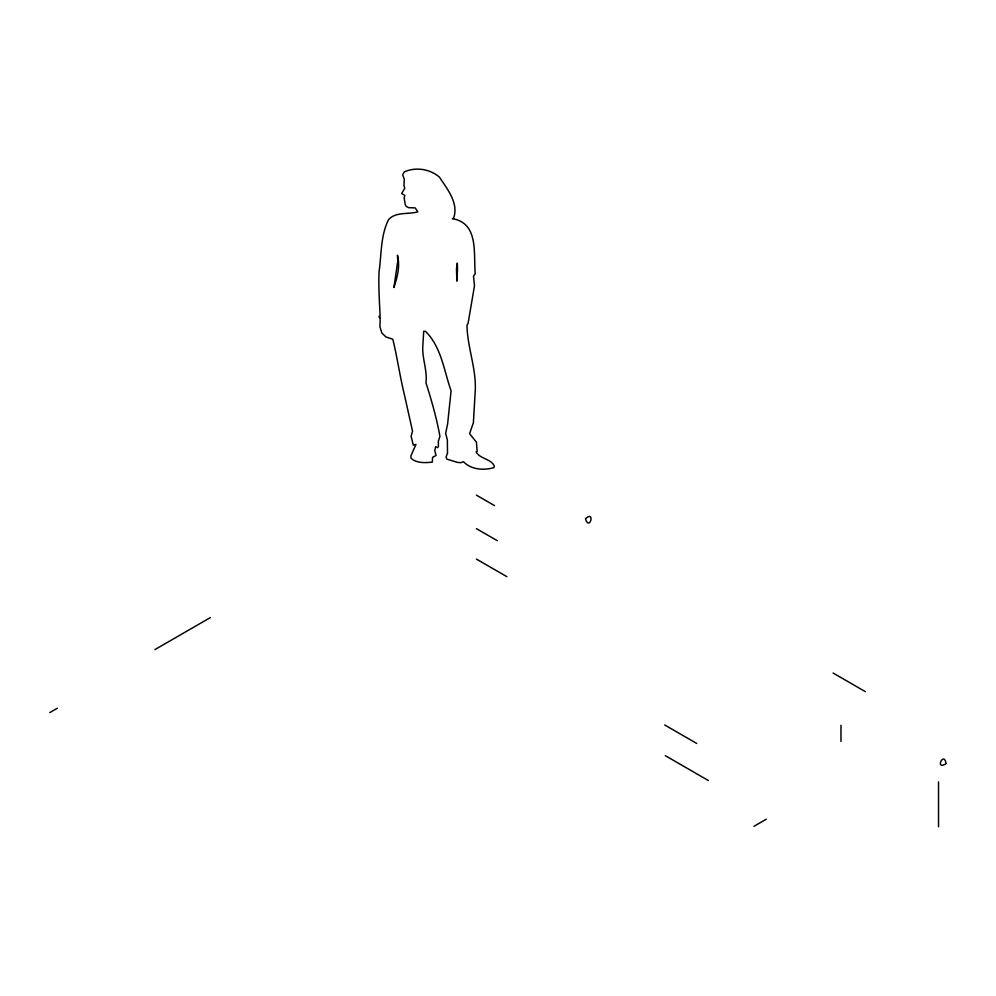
<?xml version="1.0" encoding="UTF-8"?>
<svg xmlns="http://www.w3.org/2000/svg" width="996" height="996" viewBox="0 0 996 996"><rect width="100%" height="100%" fill="white"/><g stroke="black" fill="none" stroke-linecap="round" stroke-linejoin="round"><path stroke-width="1.49" d="M447.503 453.168L447.353 439.983L445.648 433.248L447.615 423.985L451.088 390.843C443.955 370.761 441.452 347.031 425.504 331.357L423.711 331.257L422.74 347.193C422.366 359.257 427.446 370.749 425.964 382.8C431.529 400.243 436.609 418.021 439.921 436.36L438.352 441.24L438.402 446.594L437.468 447.652L435.663 446.669L434.779 450.565L436.074 455.446L432.563 457.351L432.301 462.144C425.28 462.841 416.241 463.414 410.962 458.11L410.962 455.682L415.979 444.453L413.29 445.15L411.087 436.148L412.531 431.144L404.289 394.254C399.844 376.139 397.329 357.564 392.81 339.238L386.025 336.972L381.929 333.1L379.974 327.024L380.186 317.438L379.389 317.587L379.028 316.342L380.123 316.081C379.464 301.477 378.356 286.126 379.078 271.422C381.605 254.179 380.497 235.517 388.614 219.543C395.823 211.55 408.435 214.588 417.822 211.849L415.158 207.89L408.621 207.678L406.268 206.396L405.223 204.466L404.164 197.793L404.837 195.428L401.662 193.548L404.725 188.331L403.94 185.044L404.314 179.23L402.683 174.848L404.214 171.997C415.506 166.656 429.998 168.946 439.423 177.139C447.241 188.991 459.168 203.508 453.466 218.398L452.383 218.659C479.151 223.253 473.287 253.719 475.279 273.651L473.498 276.228L474.494 285.765L468.095 323.327L466.987 325.281C467.348 348.065 477.059 370.126 475.104 393.121L473.399 422.69L469.589 433.658L476.412 442.174L477.184 451.4L476.051 451.823C480.022 459.131 490.941 458.633 494.265 465.941L493.954 467.61C483.882 470.598 470.971 469.739 463.538 461.721L460.936 462.692L457.264 462.343L446.93 459.156L446.071 457.164L447.478 453.192M585.486 518.866C589.545 531.74 595.533 510.052 585.598 518.53M946.038 763.397C943.959 750.71 934.572 770.356 945.789 763.932M154.828 649.653L210.355 617.595M49.8 712.576L57.295 708.256M753.96 826.319L766.198 819.247M833.117 673.035L865.412 691.685M476.424 495.161L494.502 505.595M476.424 528.652L497.265 540.679M476.424 559.092L506.877 576.672M664.706 724.963L696.714 743.439M665.278 755.653L708.368 780.528M938.531 781.823L938.531 826.805M840.985 725.287L840.985 741.46M457.488 269.704L456.865 281.171L456.479 268.733L457.313 263.081L457.488 269.704M397.753 261.35L393.906 287.545C397.392 277.199 400.268 266.057 397.454 255.175L397.753 261.35"/></g></svg>
